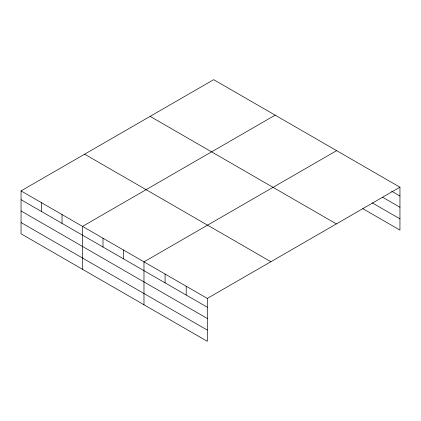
<?xml version="1.0" encoding="UTF-8"?>
<svg xmlns="http://www.w3.org/2000/svg" width="421" height="421" viewBox="0 0 421 421"><rect width="100%" height="100%" fill="white"/><g stroke="black" fill="none" stroke-linecap="round" stroke-linejoin="round"><path stroke-width="0.63" d="M399.95 187.203L213.694 79.669L21.05 190.892L21.05 233.797L207.306 341.331L207.306 298.426L399.95 187.203L399.95 230.108L362.734 208.621M275.16 115.154L82.516 226.377L82.516 269.287M336.621 150.639L143.977 261.862L143.977 304.772M391.619 191.202L399.95 196.018M382.731 197.323L399.95 207.264M372.175 202.822L399.95 218.857M150.123 116.37L336.379 223.904M84.621 154.186L270.877 261.72M21.05 190.892L207.306 298.426M21.05 199.707L207.306 307.241M21.05 210.958L207.306 318.492M21.05 222.546L207.306 330.08M186.198 286.238L186.198 295.053M165.085 274.05L165.085 282.865M123.49 250.032L123.49 258.847M103.003 238.207L103.003 247.022M62.024 214.547L62.024 223.362M41.537 202.722L41.537 211.537"/></g></svg>
